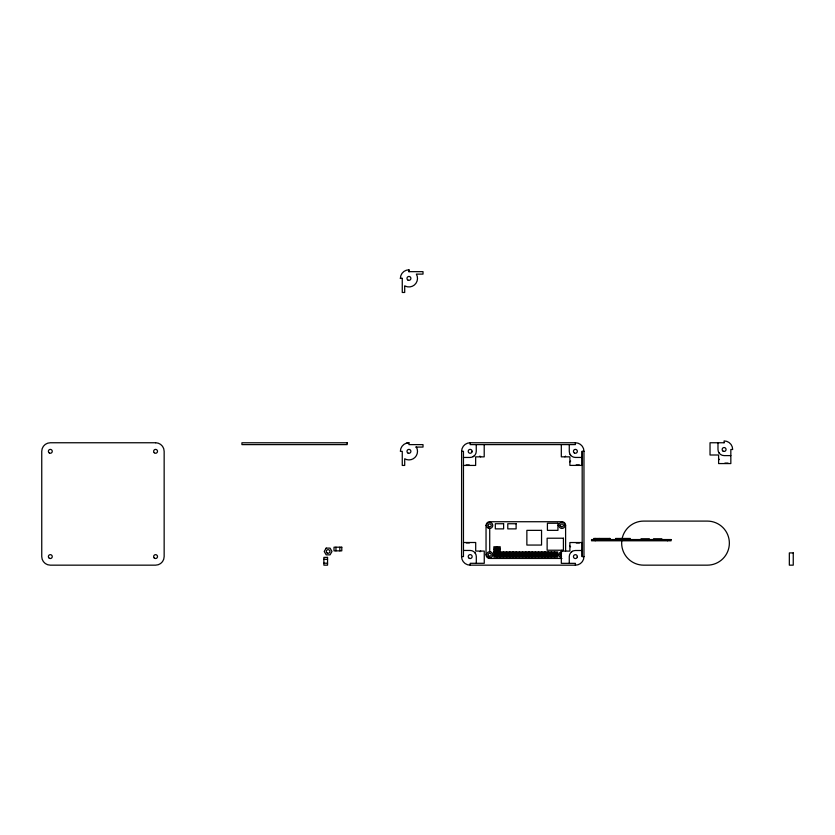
<?xml version="1.0" encoding="UTF-8"?>
<svg xmlns="http://www.w3.org/2000/svg" width="835" height="835" viewBox="0 0 835 835"><rect width="100%" height="100%" fill="white"/><g stroke="black" fill="none" stroke-linecap="round" stroke-linejoin="round"><path stroke-width="1.25" d="M472.046 451.777L472.088 451.265A1.941 1.941 0 0 0 469.166 449.647A1.941 1.941 0 0 0 469.166 453.008A1.941 1.941 0 0 0 472.078 451.328M577.309 557.039A1.962 1.962 0 0 0 574.814 554.743A1.962 1.962 0 0 0 574.073 558.051A1.962 1.962 0 0 0 577.309 557.039L577.35 556.528M564.867 456.839L565.566 456.14M480.021 551.758L480.72 551.069M569.887 461.859L570.66 461.077M718.601 460.022L719.373 459.24M473.195 456.651L473.862 456.202M571.672 551.758L572.34 551.309M406.718 443.072L408.941 442.78L408.941 444.617L423.011 444.617L423.011 447.069L415.694 447.069M408.941 271.657L423.011 271.657L423.011 274.11L416.362 274.11A8.569 8.569 0 0 1 405.361 286.175L404.704 285.81L404.704 292.469L402.261 292.469L402.261 278.389L400.372 278.389A8.569 8.569 0 0 1 408.941 269.82L408.941 271.657L408.941 269.82M400.372 278.389L402.261 278.389M470.136 442.759L575.398 442.759A8.569 8.569 0 0 1 583.968 451.328L583.968 556.59A8.569 8.569 0 0 1 575.398 565.18L470.136 565.159A8.569 8.569 0 0 1 461.567 556.59L461.619 451.307A8.569 8.569 0 0 1 470.136 442.759L470.136 444.617L575.398 444.596L575.398 442.759M461.567 451.349L463.456 451.307L463.456 556.569L461.619 556.569M561.318 444.596L561.318 456.839L569.887 456.839L569.887 465.398L582.131 465.398L582.131 451.328L584.02 451.307M730.834 455.607L724.112 455.607A6.116 6.116 0 0 1 717.985 449.491L717.985 442.759M463.404 457.465L470.136 457.465A6.116 6.116 0 0 0 476.253 451.349L476.253 444.617M582.131 457.444L575.398 457.444A6.116 6.116 0 0 1 569.272 451.328L569.272 444.596M724.884 463.133L728.068 463.133M466.097 464.991L469.28 464.991M576.171 464.97L579.354 464.97M463.404 465.429L475.647 465.429L475.647 456.86L484.206 456.86L484.206 444.617M561.934 558.448L489.717 558.448A3.674 3.674 0 0 1 486.043 554.774L486.043 525.403A3.674 3.674 0 0 1 489.717 521.729L561.934 521.729A3.674 3.674 0 0 1 565.608 525.403L565.608 550.943M486.043 525.403L486.659 525.403M557.947 525.403L558.876 525.403M564.992 525.403A3.058 3.058 0 0 0 560.4 522.752A3.058 3.058 0 0 0 560.4 528.054A3.058 3.058 0 0 0 564.992 525.403L565.608 525.403M463.456 542.5L475.699 542.5L475.699 551.069L484.258 551.069L484.258 563.301L470.188 563.301L470.188 565.138M466.233 542.927L469.406 542.927M576.254 542.969L579.438 542.969M493.861 549.357L500.238 549.357M463.456 550.453L470.188 550.453A6.116 6.116 0 0 1 476.305 556.569L476.305 563.301M582.131 550.495L575.398 550.495A6.116 6.116 0 0 0 569.272 556.611L569.272 563.343M493.861 551.925L557.749 551.925L557.749 557.06L493.861 557.06L493.861 546.779L500.228 546.779L500.248 557.06M493.861 554.492L557.749 554.492M486.043 554.774L486.659 554.774M557.749 554.774L558.876 554.774M575.398 565.18L575.398 563.343L561.318 563.343L561.318 551.1L569.887 551.1L569.887 542.531L582.131 542.531L582.131 556.611L584.02 556.569M323.876 559.325L327.55 559.325M323.876 563.207L327.55 563.207M479.885 456.087L480.668 456.86M569.887 546.08L570.587 546.779M718.81 452.549L719.248 453.217M570.096 454.386L570.545 455.054M475.042 552.843L475.491 553.511M497.044 546.779L497.055 557.06M667.426 539.556L667.426 540.788M661.842 539.556L661.842 538.826L653.523 538.826L653.523 539.556M649.359 539.556L649.359 538.826L641.04 538.826L641.04 539.556M630.279 539.556L630.279 538.46L615.593 538.46L615.593 539.556M610.009 539.556L610.009 538.46L593.727 538.46L593.727 539.556M609.727 538.46L609.727 539.556M599.206 538.46L599.206 539.556M595.209 538.46L595.209 540.788M582.183 451.307L582.183 556.569M561.934 521.729L561.934 522.334M561.934 550.223L561.934 551.716M554.555 551.925L554.555 557.06M551.361 551.925L551.361 557.06M548.167 551.925L548.167 557.06M544.973 551.925L544.973 557.06M541.779 551.925L541.779 557.06M538.585 551.925L538.585 557.06M535.392 551.925L535.392 557.06M532.198 551.925L532.198 557.06M529.004 551.925L529.004 557.06M525.81 551.925L525.81 557.06M522.606 551.925L522.606 557.06M519.412 551.925L519.412 557.06M516.218 551.925L516.218 557.06M513.024 551.925L513.024 557.06M509.83 551.925L509.83 557.06M506.636 551.925L506.636 557.06M503.442 551.925L503.442 557.06M489.717 521.729L489.717 522.334M489.717 528.461L489.717 551.716M489.717 557.832L489.717 558.448M339.845 547.196L339.845 550.86M335.952 547.196L335.952 550.86M416.362 447.069A8.569 8.569 0 0 1 406.718 459.626L404.704 458.77L404.704 465.429L402.261 465.429L402.261 451.349L400.372 451.349A8.569 8.569 0 0 1 408.941 442.78M621.741 541.205A22.034 22.034 0 0 0 643.681 565.159L707.328 565.159A22.034 22.034 0 0 0 729.362 543.126A22.034 22.034 0 0 0 707.328 521.092L643.681 521.092A22.034 22.034 0 0 0 621.991 539.295M561.558 556.193A1.472 1.472 0 0 1 561.558 553.354M561.141 557.728A3.058 3.058 0 0 1 561.141 551.82M494.852 553.114C495.844 555.359 496.481 551.277 494.852 553.114M498.046 550.547C499.038 552.791 499.674 548.71 498.046 550.547M498.046 555.682C499.048 557.926 499.674 553.845 498.046 555.682M498.046 553.114C499.048 555.359 499.674 551.277 498.046 553.114M501.24 555.682C502.242 557.926 502.868 553.845 501.24 555.682M504.434 553.114C505.436 555.359 506.062 551.277 504.434 553.114M507.628 555.682C508.63 557.926 509.256 553.845 507.628 555.682M510.822 553.114C511.824 555.359 512.45 551.277 510.822 553.114M514.016 555.682C515.018 557.926 515.644 553.845 514.016 555.682M514.016 553.114C515.018 555.359 515.644 551.277 514.016 553.114M517.209 553.114C518.211 555.359 518.848 551.277 517.209 553.114M520.403 555.682C521.405 557.926 522.042 553.845 520.403 555.682M523.608 553.114C524.599 555.359 525.236 551.277 523.608 553.114M529.995 553.114C530.987 555.359 531.624 551.277 529.995 553.114M533.189 555.682C534.181 557.926 534.817 553.845 533.189 555.682M536.383 553.114C537.375 555.359 538.011 551.277 536.383 553.114M539.577 555.682C540.569 557.926 541.205 553.845 539.577 555.682M542.771 553.114C543.762 555.359 544.399 551.277 542.771 553.114M545.965 555.682C546.956 557.926 547.593 553.845 545.965 555.682M549.159 553.114C550.161 555.359 550.787 551.277 549.159 553.114M552.353 555.682C553.354 557.926 553.981 553.845 552.353 555.682M552.353 553.114C553.354 555.359 553.981 551.277 552.353 553.114M555.546 555.682C556.548 557.926 557.175 553.845 555.546 555.682M494.852 547.969C495.844 550.213 496.481 546.142 494.852 547.969M494.863 555.619C495.614 557.957 496.679 553.97 494.863 555.619M501.25 553.052C502.002 555.39 503.077 551.403 501.25 553.052M504.444 555.619C505.196 557.957 506.271 553.97 504.444 555.619M507.649 553.052C508.39 555.39 509.465 551.403 507.649 553.052M510.843 555.619C511.584 557.957 512.659 553.97 510.843 555.619M517.23 555.619C517.982 557.957 519.046 553.97 517.23 555.619M520.424 553.052C521.176 555.39 522.24 551.403 520.424 553.052M523.618 555.619C524.37 557.957 525.434 553.97 523.618 555.619M526.812 553.052C527.563 555.39 528.628 551.403 526.812 553.052M526.812 555.619C527.563 557.957 528.628 553.97 526.812 555.619M530.006 555.619C530.757 557.957 531.822 553.97 530.006 555.619M533.2 553.052C533.951 555.39 535.016 551.403 533.2 553.052M536.394 555.619C537.145 557.957 538.21 553.97 536.394 555.619M539.587 553.052C540.339 555.39 541.404 551.403 539.587 553.052M542.792 555.619C543.533 557.937 544.587 553.991 542.792 555.619M545.975 553.052C546.727 555.39 547.791 551.403 545.975 553.052M549.169 555.619C549.921 557.957 550.996 553.97 549.169 555.619M555.557 553.052C556.308 555.39 557.383 551.403 555.557 553.052M498.067 547.843C498.568 550.255 500.05 546.403 498.067 547.843M494.884 550.422C495.374 552.822 496.867 548.971 494.884 550.422M326.161 548.115L324.22 551.476L326.161 554.847L330.055 554.847L331.996 551.476L330.055 548.115L326.161 548.115M155.581 442.759L50.319 442.759A8.569 8.569 0 0 0 41.75 451.328L41.75 556.59A8.569 8.569 0 0 0 50.319 565.159L155.581 565.159A8.569 8.569 0 0 0 164.151 556.59L164.151 451.328A8.569 8.569 0 0 0 155.581 442.759M347.193 442.78L241.931 442.78L241.931 444.617L347.193 444.617L347.193 442.78M724.112 442.759L710.032 442.759L710.032 455.002L718.601 455.002L718.601 463.571L730.834 463.571L730.834 449.491L732.671 449.491A8.569 8.569 0 0 0 724.112 440.922L724.112 442.759M557.947 523.253L547.416 523.253L547.416 530.35L557.947 530.35L557.947 523.253M503.62 523.733L495.312 523.733L495.312 528.879L503.62 528.879L503.62 523.733M516.114 523.733L507.784 523.733L507.784 528.879L516.114 528.879L516.114 523.733M541.55 530.361L526.864 530.361L526.864 545.057L541.55 545.057L541.55 530.361M563.416 538.22L547.134 538.22L547.134 550.223L563.416 550.223L563.416 538.22M671.1 539.556L591.535 539.556L591.535 540.788L671.1 540.788L671.1 539.556M341.786 547.196L334.01 547.196L334.01 550.86L341.786 550.86L341.786 547.196M793.25 552.916L789.336 552.916L789.336 565.159L793.25 565.159L793.25 552.916M327.55 557.383L323.876 557.383L323.876 565.159L327.55 565.159L327.55 557.383M407.96 280.09A1.952 1.952 0 0 0 410.893 278.389A1.952 1.952 0 0 0 407.96 276.698A1.952 1.952 0 0 0 407.96 280.09M407.96 453.04A1.952 1.952 0 0 0 410.893 451.349A1.952 1.952 0 0 0 407.96 449.658A1.952 1.952 0 0 0 407.96 453.04M327.195 553.062A1.837 1.837 0 0 0 329.94 551.476A1.837 1.837 0 0 0 327.195 549.889A1.837 1.837 0 0 0 327.195 553.062M469.207 558.271A1.962 1.962 0 0 0 472.151 556.569A1.962 1.962 0 0 0 469.207 554.878A1.962 1.962 0 0 0 469.207 558.271M488.955 556.1A1.534 1.534 0 0 0 491.251 554.774A1.534 1.534 0 0 0 488.955 553.448A1.534 1.534 0 0 0 488.955 556.1M561.203 526.666A1.472 1.472 0 0 0 563.406 525.403A1.472 1.472 0 0 0 561.203 524.13A1.472 1.472 0 0 0 561.203 526.666M488.955 526.728A1.534 1.534 0 0 0 491.251 525.403A1.534 1.534 0 0 0 488.955 524.077A1.534 1.534 0 0 0 488.955 526.728M488.193 528.054A3.058 3.058 0 0 0 492.775 525.403A3.058 3.058 0 0 0 488.193 522.752A3.058 3.058 0 0 0 488.193 528.054M487.556 556.935A3.058 3.058 0 0 0 492.671 555.567A3.058 3.058 0 0 0 488.924 551.82A3.058 3.058 0 0 0 487.556 556.935M574.417 453.019A1.962 1.962 0 0 0 577.35 451.328A1.962 1.962 0 0 0 574.417 449.627A1.962 1.962 0 0 0 574.417 453.019M723.131 451.182A1.962 1.962 0 0 0 726.064 449.491A1.962 1.962 0 0 0 723.131 447.8A1.962 1.962 0 0 0 723.131 451.182M49.349 558.271A1.941 1.941 0 0 0 52.261 556.59A1.941 1.941 0 0 0 49.349 554.91A1.941 1.941 0 0 0 49.349 558.271M154.224 452.716A1.941 1.941 0 0 0 157.46 451.798A1.941 1.941 0 0 0 155.049 449.46A1.941 1.941 0 0 0 154.224 452.716M154.204 557.957A1.941 1.941 0 0 0 157.45 557.091A1.941 1.941 0 0 0 155.08 554.711A1.941 1.941 0 0 0 154.204 557.957M49.349 453.008A1.941 1.941 0 0 0 52.261 451.328A1.941 1.941 0 0 0 49.349 449.647A1.941 1.941 0 0 0 49.349 453.008"/></g></svg>
